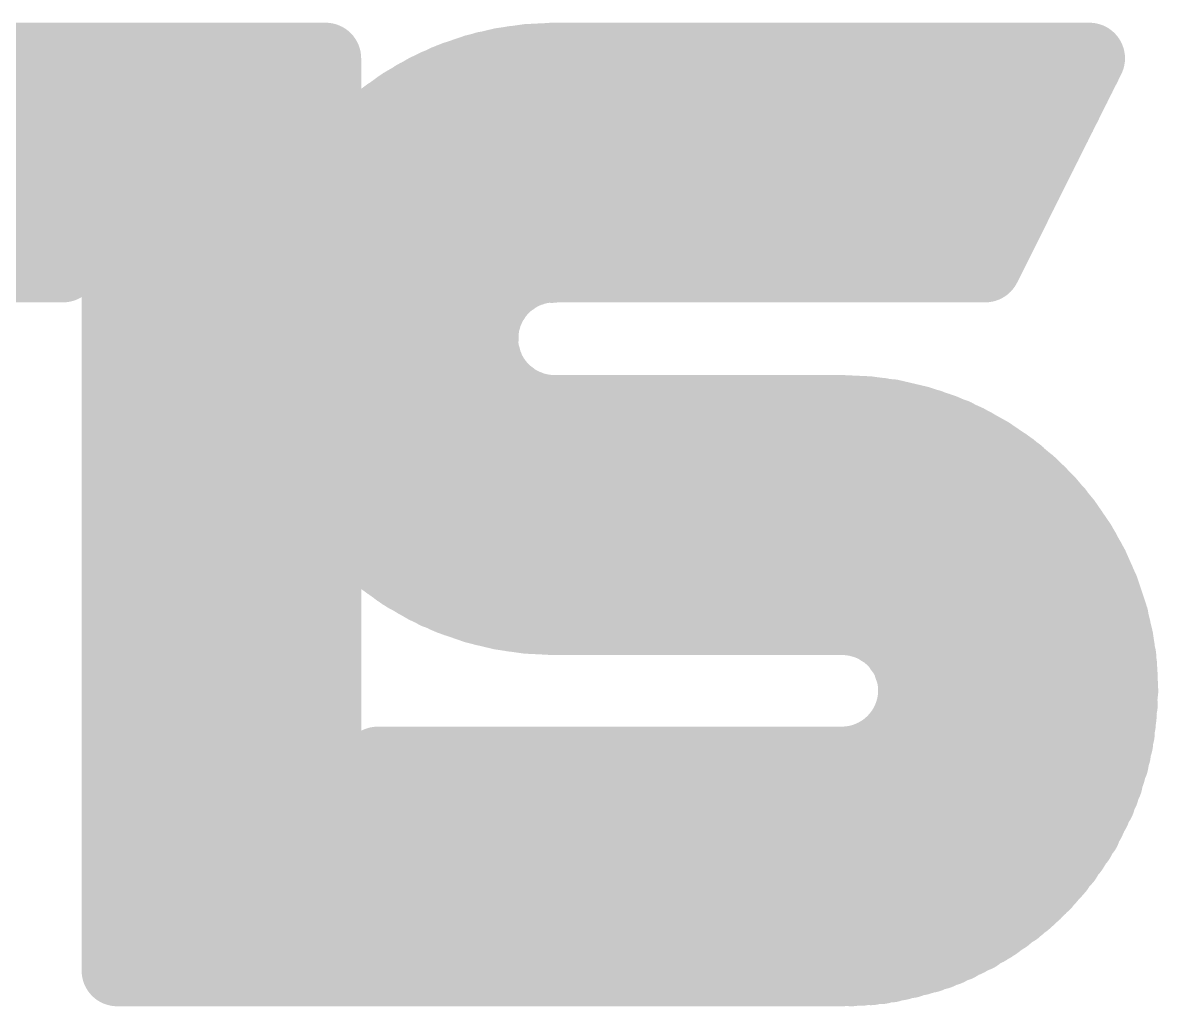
# Model space of a CAD drawing. Extents: x 100 to 144.1, y 92.5 to 144.1.
# Drawn here: x 131.387 to 132.982, y 129.191 to 130.573 of the extents above; entities that cross this region are included whole.
import ezdxf

# ---------------------------------------------------------------- set-up
doc = ezdxf.new("R2010")
doc.units = 0
doc.layers.get('0').update_dxf_attribs({"linetype": 'CONTINUOUS'})
doc.layers.add('SILK-TOP_PHO', color=5, linetype='CONTINUOUS')

# ---------------------------------------------------------------- blocks, each defined once
blk = doc.blocks.new('ROUND_1')
at = {"const_width": 0.050038}
blk.add_lwpolyline([(-0.025018, 0, 1), (0.025018, 0, 1)], format="xyb", close=True, dxfattribs=at)

msp = doc.modelspace()

# ---------------------------------------------------------------- linework, layer by layer
at = {"layer": 'SILK-TOP_PHO', "const_width": 0.100076}
for points in [[(130.544824, 130.52298), (131.812284, 130.52298)], [(131.342384, 130.52298), (131.342384, 130.230118)], [(131.355846, 130.52298), (131.355846, 130.230118)], [(131.369562, 130.52298), (131.369562, 130.230118)], [(131.383024, 130.52298), (131.383024, 130.230118)], [(131.39674, 130.52298), (131.39674, 130.230118)], [(131.410202, 130.52298), (131.410202, 130.230118)], [(131.423918, 130.52298), (131.423918, 130.230118)], [(131.43738, 130.52298), (131.43738, 130.230118)], [(131.451096, 130.52298), (131.451096, 130.245358)], [(131.464558, 130.52298), (131.464558, 130.272536)], [(131.478274, 130.52298), (131.478274, 130.299714)], [(131.491736, 130.52298), (131.491736, 130.326892)], [(131.505452, 130.52298), (131.505452, 130.353816)], [(131.518914, 130.52298), (131.518914, 130.380994)], [(131.532376, 130.52298), (131.532376, 129.241042)], [(131.546092, 130.52298), (131.546092, 129.241042)], [(131.559554, 130.52298), (131.559554, 129.241042)], [(131.57327, 130.52298), (131.57327, 129.241042)], [(131.586732, 130.52298), (131.586732, 129.241042)], [(131.600448, 130.52298), (131.600448, 129.241042)], [(131.61391, 130.52298), (131.61391, 129.241042)], [(131.627626, 130.52298), (131.627626, 129.241042)], [(131.641088, 130.52298), (131.641088, 129.241042)], [(131.654804, 130.52298), (131.654804, 129.241042)], [(131.668266, 130.52298), (131.668266, 129.241042)], [(131.681982, 130.52298), (131.681982, 129.241042)], [(131.695444, 130.52298), (131.695444, 129.241042)], [(131.70916, 130.52298), (131.70916, 129.241042)], [(131.722622, 130.52298), (131.722622, 129.241042)], [(131.736084, 130.52298), (131.736084, 129.241042)], [(131.7498, 130.52298), (131.7498, 129.241042)], [(131.763262, 130.52298), (131.763262, 129.241042)], [(131.776978, 130.52298), (131.776978, 129.241042)], [(131.79044, 130.52298), (131.79044, 129.241042)], [(131.804156, 130.52298), (131.804156, 129.241042)], [(131.812284, 130.52298), (131.812284, 130.356864)], [(132.10286, 130.521456), (132.10286, 130.225038)], [(132.116576, 130.522218), (132.116576, 130.228594)], [(132.130038, 130.52298), (132.130038, 130.229356)], [(132.133848, 130.52298), (132.88518, 130.52298)], [(132.1435, 130.52298), (132.1435, 130.230118)], [(132.157216, 130.52298), (132.157216, 130.230118)], [(132.170678, 130.52298), (132.170678, 130.230118)], [(132.184394, 130.52298), (132.184394, 130.230118)], [(132.197856, 130.52298), (132.197856, 130.230118)], [(132.211572, 130.52298), (132.211572, 130.230118)], [(132.225034, 130.52298), (132.225034, 130.230118)], [(132.23875, 130.52298), (132.23875, 130.230118)], [(132.252212, 130.52298), (132.252212, 130.230118)], [(132.265928, 130.52298), (132.265928, 130.230118)], [(132.27939, 130.52298), (132.27939, 130.230118)], [(132.293106, 130.52298), (132.293106, 130.230118)], [(132.306568, 130.52298), (132.306568, 130.230118)], [(132.32003, 130.52298), (132.32003, 130.230118)], [(132.333746, 130.52298), (132.333746, 130.230118)], [(132.347208, 130.52298), (132.347208, 130.230118)], [(132.360924, 130.52298), (132.360924, 130.230118)], [(132.374386, 130.52298), (132.374386, 130.230118)], [(132.388102, 130.52298), (132.388102, 130.230118)], [(132.401564, 130.52298), (132.401564, 130.230118)], [(132.41528, 130.52298), (132.41528, 130.230118)], [(132.428742, 130.52298), (132.428742, 130.230118)], [(132.442458, 130.52298), (132.442458, 130.230118)], [(132.45592, 130.52298), (132.45592, 130.230118)], [(132.469636, 130.52298), (132.469636, 130.230118)], [(132.483098, 130.52298), (132.483098, 130.230118)], [(132.496814, 130.52298), (132.496814, 130.230118)], [(132.510276, 130.52298), (132.510276, 130.230118)], [(132.523738, 130.52298), (132.523738, 130.230118)], [(132.537454, 130.52298), (132.537454, 130.230118)], [(132.550916, 130.52298), (132.550916, 130.230118)], [(132.564632, 130.52298), (132.564632, 130.230118)], [(132.578094, 130.52298), (132.578094, 130.230118)], [(132.59181, 130.52298), (132.59181, 130.230118)], [(132.605272, 130.52298), (132.605272, 130.230118)], [(132.618988, 130.52298), (132.618988, 130.230118)], [(132.63245, 130.52298), (132.63245, 130.230118)], [(132.646166, 130.52298), (132.646166, 130.230118)], [(132.659628, 130.52298), (132.659628, 130.230118)], [(132.673344, 130.52298), (132.673344, 130.230118)], [(132.686806, 130.52298), (132.686806, 130.230118)], [(132.700522, 130.52298), (132.700522, 130.230118)], [(132.713984, 130.52298), (132.713984, 130.230118)], [(132.727446, 130.52298), (132.727446, 130.230118)], [(132.88518, 130.52298), (132.738876, 130.230118)], [(132.741162, 130.52298), (132.741162, 130.235452)], [(132.754624, 130.52298), (132.754624, 130.26263)], [(132.76834, 130.52298), (132.76834, 130.289808)], [(132.781802, 130.52298), (132.781802, 130.316986)], [(132.795518, 130.52298), (132.795518, 130.344164)], [(132.80898, 130.52298), (132.80898, 130.371342)], [(132.822696, 130.52298), (132.822696, 130.39852)], [(132.836158, 130.52298), (132.836158, 130.425698)], [(132.849874, 130.52298), (132.849874, 130.452876)], [(132.863336, 130.52298), (132.863336, 130.480054)], [(132.877052, 130.52298), (132.877052, 130.506978)], [(130.538982, 130.510788), (131.812284, 130.510788)], [(132.021326, 130.506216), (132.021326, 129.751074)], [(132.035042, 130.510026), (132.035042, 130.150108)], [(132.036566, 130.510788), (132.879338, 130.510788)], [(132.048504, 130.513074), (132.048504, 130.183382)], [(132.06222, 130.516122), (132.06222, 130.200146)], [(132.075682, 130.518408), (132.075682, 130.211322)], [(132.089398, 130.519932), (132.089398, 130.219704)], [(130.532124, 130.497326), (131.812284, 130.497326)], [(131.980686, 130.491992), (131.980686, 129.765552)], [(131.994148, 130.497326), (131.994148, 129.760218)], [(131.994148, 130.497326), (132.87248, 130.497326)], [(132.007864, 130.501898), (132.007864, 129.755646)], [(130.525266, 130.48361), (131.812284, 130.48361)], [(131.953508, 130.479292), (131.953508, 129.778252)], [(131.962652, 130.48361), (132.865622, 130.48361)], [(131.96697, 130.485896), (131.96697, 129.771394)], [(130.518408, 130.470148), (131.812284, 130.470148)], [(131.92633, 130.46329), (131.92633, 129.793492)], [(131.936998, 130.470148), (132.858764, 130.470148)], [(131.939792, 130.471672), (131.939792, 129.785872)], [(130.504946, 130.44297), (131.812284, 130.44297)], [(130.511804, 130.456432), (131.812284, 130.456432)], [(131.896104, 130.44297), (132.845302, 130.44297)], [(131.899152, 130.445256), (131.899152, 129.812288)], [(131.912868, 130.454908), (131.912868, 129.802382)], [(131.9149, 130.456432), (132.85216, 130.456432)], [(130.498088, 130.429254), (131.812284, 130.429254)], [(131.878832, 130.429254), (132.838444, 130.429254)], [(131.88569, 130.434588), (131.88569, 129.822702)], [(130.49123, 130.415792), (131.812284, 130.415792)], [(131.858512, 130.410458), (131.858512, 129.846832)], [(131.863592, 130.415792), (132.831586, 130.415792)], [(131.871974, 130.423412), (131.871974, 129.834132)], [(130.484626, 130.40233), (131.812284, 130.40233)], [(131.844796, 130.396234), (131.844796, 129.860548)], [(131.85013, 130.40233), (132.824982, 130.40233)], [(130.477768, 130.388614), (131.812284, 130.388614)], [(131.519676, 130.382518), (131.443476, 130.230118)], [(131.519676, 130.382518), (131.519676, 129.241042)], [(131.831334, 130.380994), (131.831334, 129.876296)], [(131.837938, 130.388614), (132.818124, 130.388614)], [(130.47091, 130.375152), (131.812284, 130.375152)], [(131.817618, 130.363722), (131.817618, 129.893822)], [(131.826762, 130.375152), (132.811266, 130.375152)], [(130.457448, 130.347974), (131.502404, 130.347974)], [(130.464052, 130.361436), (131.509008, 130.361436)], [(131.519676, 130.361436), (132.804408, 130.361436)], [(131.519676, 130.347974), (132.797804, 130.347974)], [(130.45059, 130.334258), (131.495546, 130.334258)], [(131.519676, 130.334258), (132.790946, 130.334258)], [(130.443732, 130.320796), (131.488688, 130.320796)], [(131.519676, 130.320796), (132.784088, 130.320796)], [(130.437128, 130.30708), (131.48183, 130.30708)], [(131.519676, 130.30708), (132.777484, 130.30708)], [(129.44348, 130.293618), (131.475226, 130.293618)], [(131.519676, 130.293618), (132.770626, 130.293618)], [(129.421382, 130.26644), (131.46151, 130.26644)], [(129.43205, 130.279902), (131.468368, 130.279902)], [(131.519676, 130.279902), (132.763768, 130.279902)], [(131.519676, 130.26644), (132.75691, 130.26644)], [(129.41173, 130.252724), (131.454906, 130.252724)], [(131.519676, 130.252724), (132.750306, 130.252724)], [(129.401824, 130.239262), (131.448048, 130.239262)], [(131.519676, 130.239262), (132.743448, 130.239262)], [(131.142486, 130.230118), (131.443476, 130.230118)], [(131.519676, 130.2258), (132.104384, 130.2258)], [(132.133848, 130.230118), (132.738876, 130.230118)], [(131.519676, 130.212084), (132.076444, 130.212084)], [(131.519676, 130.198622), (132.060696, 130.198622)], [(131.519676, 130.184906), (132.050028, 130.184906)], [(131.519676, 130.171444), (132.042408, 130.171444)], [(131.519676, 130.157728), (132.037328, 130.157728)], [(131.519676, 130.144266), (132.03428, 130.144266)], [(131.519676, 130.13055), (132.033518, 130.13055)], [(131.519676, 130.117088), (132.033518, 130.117088)], [(132.035042, 130.107182), (132.035042, 129.747264)], [(131.519676, 130.103372), (132.036566, 130.103372)], [(131.519676, 130.08991), (132.040884, 130.08991)], [(131.519676, 130.076194), (132.047742, 130.076194)], [(131.519676, 130.062732), (132.057648, 130.062732)], [(132.048504, 130.073908), (132.048504, 129.744216)], [(131.519676, 130.049016), (132.072634, 130.049016)], [(132.06222, 130.057398), (132.06222, 129.741422)], [(132.075682, 130.046222), (132.075682, 129.739136)], [(131.519676, 130.035554), (132.096002, 130.035554)], [(132.089398, 130.03784), (132.089398, 129.737612)], [(132.10286, 130.032506), (132.10286, 129.736088)], [(132.116576, 130.028696), (132.116576, 129.735326)], [(132.130038, 130.027934), (132.130038, 129.734564)], [(132.133848, 130.027934), (132.538216, 130.027934)], [(132.1435, 130.027934), (132.1435, 129.734564)], [(132.157216, 130.027934), (132.157216, 129.734564)], [(132.170678, 130.027934), (132.170678, 129.734564)], [(132.184394, 130.027934), (132.184394, 129.734564)], [(132.197856, 130.027934), (132.197856, 129.734564)], [(132.211572, 130.027934), (132.211572, 129.734564)], [(132.225034, 130.027934), (132.225034, 129.734564)], [(132.23875, 130.027934), (132.23875, 129.734564)], [(132.252212, 130.027934), (132.252212, 129.734564)], [(132.265928, 130.027934), (132.265928, 129.734564)], [(132.27939, 130.027934), (132.27939, 129.734564)], [(132.293106, 130.027934), (132.293106, 129.734564)], [(132.306568, 130.027934), (132.306568, 129.734564)], [(132.32003, 130.027934), (132.32003, 129.734564)], [(132.333746, 130.027934), (132.333746, 129.734564)], [(132.347208, 130.027934), (132.347208, 129.734564)], [(132.360924, 130.027934), (132.360924, 129.734564)], [(132.374386, 130.027934), (132.374386, 129.734564)], [(132.388102, 130.027934), (132.388102, 129.734564)], [(132.401564, 130.027934), (132.401564, 129.734564)], [(132.41528, 130.027934), (132.41528, 129.734564)], [(132.428742, 130.027934), (132.428742, 129.734564)], [(132.442458, 130.027934), (132.442458, 129.734564)], [(132.45592, 130.027934), (132.45592, 129.734564)], [(132.469636, 130.027934), (132.469636, 129.734564)], [(132.483098, 130.027934), (132.483098, 129.734564)], [(132.496814, 130.027934), (132.496814, 129.734564)], [(132.510276, 130.027934), (132.510276, 129.734564)], [(132.523738, 130.027934), (132.523738, 129.734564)], [(132.537454, 130.027934), (132.537454, 129.734564)], [(132.550916, 130.027172), (132.550916, 129.733802)], [(131.519676, 130.022092), (132.606796, 130.022092)], [(132.564632, 130.02641), (132.564632, 129.730754)], [(132.578094, 130.025648), (132.578094, 129.726182)], [(132.59181, 130.024124), (132.59181, 129.718562)], [(132.605272, 130.022092), (132.605272, 129.70891)], [(132.618988, 130.019044), (132.618988, 129.692908)], [(132.63245, 130.015996), (132.63245, 129.667254)], [(132.646166, 130.012186), (132.646166, 129.256282)], [(131.519676, 130.008376), (132.66039, 130.008376)], [(132.659628, 130.008376), (132.659628, 129.259838)], [(132.673344, 130.003804), (132.673344, 129.26441)], [(132.686806, 129.99847), (132.686806, 129.269744)], [(131.519676, 129.994914), (132.696712, 129.994914)], [(131.519676, 129.981198), (132.72389, 129.981198)], [(132.700522, 129.992628), (132.700522, 129.27584)], [(132.713984, 129.98577), (132.713984, 129.282698)], [(131.519676, 129.967736), (132.747258, 129.967736)], [(132.727446, 129.978912), (132.727446, 129.289302)], [(132.741162, 129.970784), (132.741162, 129.297684)], [(131.519676, 129.95402), (132.767578, 129.95402)], [(132.754624, 129.962402), (132.754624, 129.306066)], [(132.76834, 129.953258), (132.76834, 129.315718)], [(131.519676, 129.940558), (132.785612, 129.940558)], [(132.781802, 129.942844), (132.781802, 129.325624)], [(132.795518, 129.931414), (132.795518, 129.3368)], [(131.519676, 129.926842), (132.801614, 129.926842)], [(132.80898, 129.919476), (132.80898, 129.348992)], [(131.519676, 129.91338), (132.815838, 129.91338)], [(131.519676, 129.899664), (132.828792, 129.899664)], [(131.812284, 129.901188), (131.812284, 129.386076)], [(132.822696, 129.90576), (132.822696, 129.362454)], [(131.519676, 129.886202), (131.812284, 129.886202)], [(131.823714, 129.886202), (132.84073, 129.886202)], [(132.836158, 129.890774), (132.836158, 129.377694)], [(131.519676, 129.872486), (131.812284, 129.872486)], [(131.835144, 129.872486), (132.851398, 129.872486)], [(132.849874, 129.87401), (132.849874, 129.394966)], [(131.519676, 129.859024), (131.812284, 129.859024)], [(131.847082, 129.859024), (132.86105, 129.859024)], [(132.863336, 129.855214), (132.863336, 129.413762)], [(131.519676, 129.845308), (131.812284, 129.845308)], [(131.860798, 129.845308), (132.870194, 129.845308)], [(131.519676, 129.831846), (131.812284, 129.831846)], [(131.875784, 129.831846), (132.878576, 129.831846)], [(132.877052, 129.83337), (132.877052, 129.435098)], [(131.519676, 129.818384), (131.812284, 129.818384)], [(131.519676, 129.804668), (131.812284, 129.804668)], [(131.891532, 129.818384), (132.885942, 129.818384)], [(131.910582, 129.804668), (132.8928, 129.804668)], [(131.519676, 129.791206), (131.812284, 129.791206)], [(131.931664, 129.791206), (132.898896, 129.791206)], [(131.519676, 129.77749), (131.812284, 129.77749)], [(131.956556, 129.77749), (132.904992, 129.77749)], [(131.519676, 129.764028), (131.812284, 129.764028)], [(131.98602, 129.764028), (132.90931, 129.764028)], [(131.519676, 129.750312), (131.812284, 129.750312)], [(132.025136, 129.750312), (132.913882, 129.750312)], [(131.519676, 129.73685), (131.812284, 129.73685)], [(132.096764, 129.73685), (132.918454, 129.73685)], [(132.133848, 129.734564), (132.538216, 129.734564)], [(131.519676, 129.723134), (131.812284, 129.723134)], [(131.519676, 129.709672), (131.812284, 129.709672)], [(132.585714, 129.723134), (132.921502, 129.723134)], [(132.60451, 129.709672), (132.92455, 129.709672)], [(131.519676, 129.695956), (131.812284, 129.695956)], [(132.617464, 129.695956), (132.926836, 129.695956)], [(131.519676, 129.682494), (131.812284, 129.682494)], [(132.626354, 129.682494), (132.929122, 129.682494)], [(131.519676, 129.668778), (131.812284, 129.668778)], [(132.63245, 129.668778), (132.929884, 129.668778)], [(131.519676, 129.655316), (131.812284, 129.655316)], [(132.63626, 129.655316), (132.931154, 129.655316)], [(131.519676, 129.6416), (131.812284, 129.6416)], [(131.519676, 129.628138), (131.812284, 129.628138)], [(132.638546, 129.6416), (132.931154, 129.6416)], [(132.638546, 129.628138), (132.931154, 129.628138)], [(131.519676, 129.614676), (131.812284, 129.614676)], [(132.637022, 129.614676), (132.931154, 129.614676)], [(131.519676, 129.60096), (131.812284, 129.60096)], [(132.63245, 129.600198), (132.63245, 129.252472)], [(132.633212, 129.60096), (132.929884, 129.60096)], [(131.519676, 129.587498), (131.812284, 129.587498)], [(132.627116, 129.587498), (132.92836, 129.587498)], [(131.519676, 129.573782), (131.812284, 129.573782)], [(132.618226, 129.573782), (132.926836, 129.573782)], [(132.618988, 129.574544), (132.618988, 129.249424)], [(131.519676, 129.56032), (131.812284, 129.56032)], [(132.59181, 129.54889), (132.59181, 129.24409)], [(132.605272, 129.559558), (132.605272, 129.246376)], [(132.606034, 129.56032), (132.92455, 129.56032)], [(131.519676, 129.546604), (131.812284, 129.546604)], [(131.519676, 129.533142), (131.812284, 129.533142)], [(131.886452, 129.533904), (131.812284, 129.386076)], [(131.88569, 129.533904), (131.88569, 129.241042)], [(131.88569, 129.533142), (132.918454, 129.533142)], [(131.886452, 129.533904), (132.538216, 129.533904)], [(131.899152, 129.533904), (131.899152, 129.241042)], [(131.912868, 129.533904), (131.912868, 129.241042)], [(131.92633, 129.533904), (131.92633, 129.241042)], [(131.939792, 129.533904), (131.939792, 129.241042)], [(131.953508, 129.533904), (131.953508, 129.241042)], [(131.96697, 129.533904), (131.96697, 129.241042)], [(131.980686, 129.533904), (131.980686, 129.241042)], [(131.994148, 129.533904), (131.994148, 129.241042)], [(132.007864, 129.533904), (132.007864, 129.241042)], [(132.021326, 129.533904), (132.021326, 129.241042)], [(132.035042, 129.533904), (132.035042, 129.241042)], [(132.048504, 129.533904), (132.048504, 129.241042)], [(132.06222, 129.533904), (132.06222, 129.241042)], [(132.075682, 129.533904), (132.075682, 129.241042)], [(132.089398, 129.533904), (132.089398, 129.241042)], [(132.10286, 129.533904), (132.10286, 129.241042)], [(132.116576, 129.533904), (132.116576, 129.241042)], [(132.130038, 129.533904), (132.130038, 129.241042)], [(132.1435, 129.533904), (132.1435, 129.241042)], [(132.157216, 129.533904), (132.157216, 129.241042)], [(132.170678, 129.533904), (132.170678, 129.241042)], [(132.184394, 129.533904), (132.184394, 129.241042)], [(132.197856, 129.533904), (132.197856, 129.241042)], [(132.211572, 129.533904), (132.211572, 129.241042)], [(132.225034, 129.533904), (132.225034, 129.241042)], [(132.23875, 129.533904), (132.23875, 129.241042)], [(132.252212, 129.533904), (132.252212, 129.241042)], [(132.265928, 129.533904), (132.265928, 129.241042)], [(132.27939, 129.533904), (132.27939, 129.241042)], [(132.293106, 129.533904), (132.293106, 129.241042)], [(132.306568, 129.533904), (132.306568, 129.241042)], [(132.32003, 129.533904), (132.32003, 129.241042)], [(132.333746, 129.533904), (132.333746, 129.241042)], [(132.347208, 129.533904), (132.347208, 129.241042)], [(132.360924, 129.533904), (132.360924, 129.241042)], [(132.374386, 129.533904), (132.374386, 129.241042)], [(132.388102, 129.533904), (132.388102, 129.241042)], [(132.401564, 129.533904), (132.401564, 129.241042)], [(132.41528, 129.533904), (132.41528, 129.241042)], [(132.428742, 129.533904), (132.428742, 129.241042)], [(132.442458, 129.533904), (132.442458, 129.241042)], [(132.45592, 129.533904), (132.45592, 129.241042)], [(132.469636, 129.533904), (132.469636, 129.241042)], [(132.483098, 129.533904), (132.483098, 129.241042)], [(132.496814, 129.533904), (132.496814, 129.241042)], [(132.510276, 129.533904), (132.510276, 129.241042)], [(132.523738, 129.533904), (132.523738, 129.241042)], [(132.537454, 129.533904), (132.537454, 129.241042)], [(132.550916, 129.534666), (132.550916, 129.241042)], [(132.564632, 129.536952), (132.564632, 129.241804)], [(132.578094, 129.542032), (132.578094, 129.242566)], [(132.587238, 129.546604), (132.921502, 129.546604)], [(131.519676, 129.519426), (131.812284, 129.519426)], [(131.878832, 129.519426), (132.913882, 129.519426)], [(131.519676, 129.505964), (131.812284, 129.505964)], [(131.871974, 129.505964), (131.871974, 129.241042)], [(131.871974, 129.505964), (132.910072, 129.505964)], [(131.519676, 129.492248), (131.812284, 129.492248)], [(131.865878, 129.492248), (132.904992, 129.492248)], [(131.519676, 129.478786), (131.812284, 129.478786)], [(131.858512, 129.478024), (131.858512, 129.241042)], [(131.859274, 129.478786), (132.899658, 129.478786)], [(131.519676, 129.46507), (131.812284, 129.46507)], [(131.852416, 129.46507), (132.8928, 129.46507)], [(131.519676, 129.451608), (131.812284, 129.451608)], [(131.519676, 129.437892), (131.812284, 129.437892)], [(131.8387, 129.437892), (132.879338, 129.437892)], [(131.844796, 129.450846), (131.844796, 129.241042)], [(131.845558, 129.451608), (132.885942, 129.451608)], [(131.519676, 129.42443), (131.812284, 129.42443)], [(131.831334, 129.423668), (131.831334, 129.241042)], [(131.832096, 129.42443), (132.870956, 129.42443)], [(131.519676, 129.410968), (131.812284, 129.410968)], [(131.825238, 129.410968), (132.861812, 129.410968)], [(131.519676, 129.397252), (132.85216, 129.397252)], [(131.817618, 129.39649), (131.817618, 129.241042)], [(131.519676, 129.38379), (132.841492, 129.38379)], [(131.519676, 129.370074), (132.8293, 129.370074)], [(131.519676, 129.356612), (132.8166, 129.356612)], [(131.519676, 129.342896), (132.802376, 129.342896)], [(131.519676, 129.329434), (132.786374, 129.329434)], [(131.519676, 129.315718), (132.76834, 129.315718)], [(131.519676, 129.302256), (132.748782, 129.302256)], [(131.519676, 129.28854), (132.725414, 129.28854)], [(131.519676, 129.275078), (132.698236, 129.275078)], [(131.519676, 129.261362), (132.662676, 129.261362)], [(131.519676, 129.2479), (132.610606, 129.2479)], [(131.519676, 129.241042), (132.538216, 129.241042)]]:
    msp.add_lwpolyline(points, dxfattribs=at)
for points in [[(132.133848, 130.52298, 0.2432259), (131.8124, 130.35678)], [(132.133848, 130.230118, 0.4142136), (132.032756, 130.129026)], [(132.032756, 130.129026, 0.4142136), (132.133848, 130.027934)], [(132.931916, 129.634234, 0.4142136), (132.538216, 130.027934)], [(131.811776, 129.901188, 0.243422), (132.133848, 129.734514)], [(132.638546, 129.634234, 0.4142136), (132.538216, 129.734564)], [(132.538216, 129.533904, 0.4083533), (132.638546, 129.634234)], [(132.538216, 129.241042, 0.4132691), (132.931154, 129.634234)]]:
    msp.add_lwpolyline(points, format="xyb", dxfattribs=at)

# ---------------------------------------------------------------- block references
at = {"layer": 'SILK-TOP_PHO'}
for p in [(131.342384, 130.52298), (131.355846, 130.52298), (131.369562, 130.52298), (131.383024, 130.52298), (131.39674, 130.52298), (131.410202, 130.52298), (131.423918, 130.52298), (131.43738, 130.52298), (131.451096, 130.52298), (131.464558, 130.52298), (131.478274, 130.52298), (131.491736, 130.52298), (131.505452, 130.52298), (131.518914, 130.52298), (131.532376, 130.52298), (131.546092, 130.52298), (131.559554, 130.52298), (131.57327, 130.52298), (131.586732, 130.52298), (131.600448, 130.52298), (131.61391, 130.52298), (131.627626, 130.52298), (131.641088, 130.52298), (131.654804, 130.52298), (131.668266, 130.52298), (131.681982, 130.52298), (131.695444, 130.52298), (131.70916, 130.52298), (131.722622, 130.52298), (131.736084, 130.52298), (131.7498, 130.52298), (131.763262, 130.52298), (131.776978, 130.52298), (131.79044, 130.52298), (131.804156, 130.52298), (131.812284, 130.52298), (131.812284, 130.52298), (132.10286, 130.521456), (132.116576, 130.522218), (132.130038, 130.52298), (132.133848, 130.52298), (132.133848, 130.52298), (132.1435, 130.52298), (132.157216, 130.52298), (132.170678, 130.52298), (132.184394, 130.52298), (132.197856, 130.52298), (132.211572, 130.52298), (132.225034, 130.52298), (132.23875, 130.52298), (132.252212, 130.52298), (132.265928, 130.52298), (132.27939, 130.52298), (132.293106, 130.52298), (132.306568, 130.52298), (132.32003, 130.52298), (132.333746, 130.52298), (132.347208, 130.52298), (132.360924, 130.52298), (132.374386, 130.52298), (132.388102, 130.52298), (132.401564, 130.52298), (132.41528, 130.52298), (132.428742, 130.52298), (132.442458, 130.52298), (132.45592, 130.52298), (132.469636, 130.52298), (132.483098, 130.52298), (132.496814, 130.52298), (132.510276, 130.52298), (132.523738, 130.52298), (132.537454, 130.52298), (132.550916, 130.52298), (132.564632, 130.52298), (132.578094, 130.52298), (132.59181, 130.52298), (132.605272, 130.52298), (132.618988, 130.52298), (132.63245, 130.52298), (132.646166, 130.52298), (132.659628, 130.52298), (132.673344, 130.52298), (132.686806, 130.52298), (132.700522, 130.52298), (132.713984, 130.52298), (132.727446, 130.52298), (132.741162, 130.52298), (132.754624, 130.52298), (132.76834, 130.52298), (132.781802, 130.52298), (132.795518, 130.52298), (132.80898, 130.52298), (132.822696, 130.52298), (132.836158, 130.52298), (132.849874, 130.52298), (132.863336, 130.52298), (132.877052, 130.52298), (132.88518, 130.52298), (132.88518, 130.52298), (131.812284, 130.510788), (132.021326, 130.506216), (132.035042, 130.510026), (132.036566, 130.510788), (132.048504, 130.513074), (132.06222, 130.516122), (132.075682, 130.518408), (132.089398, 130.519932), (132.877052, 130.506978), (132.879338, 130.510788), (131.812284, 130.497326), (131.980686, 130.491992), (131.994148, 130.497326), (131.994148, 130.497326), (132.007864, 130.501898), (132.87248, 130.497326), (131.812284, 130.48361), (131.953508, 130.479292), (131.962652, 130.48361), (131.96697, 130.485896), (132.863336, 130.480054), (132.865622, 130.48361), (131.812284, 130.470148), (131.92633, 130.46329), (131.936998, 130.470148), (131.939792, 130.471672), (132.858764, 130.470148), (131.812284, 130.456432), (131.812284, 130.44297), (131.896104, 130.44297), (131.899152, 130.445256), (131.912868, 130.454908), (131.9149, 130.456432), (132.845302, 130.44297), (132.849874, 130.452876), (132.85216, 130.456432), (131.812284, 130.429254), (131.878832, 130.429254), (131.88569, 130.434588), (132.836158, 130.425698), (132.838444, 130.429254), (131.812284, 130.415792), (131.858512, 130.410458), (131.863592, 130.415792), (131.871974, 130.423412), (132.831586, 130.415792), (131.812284, 130.40233), (131.844796, 130.396234), (131.85013, 130.40233), (132.822696, 130.39852), (132.824982, 130.40233), (131.518914, 130.380994), (131.519676, 130.382518), (131.519676, 130.382518), (131.812284, 130.388614), (131.831334, 130.380994), (131.837938, 130.388614), (132.818124, 130.388614), (131.812284, 130.375152), (131.817618, 130.363722), (131.826762, 130.375152), (132.80898, 130.371342), (132.811266, 130.375152), (131.502404, 130.347974), (131.505452, 130.353816), (131.509008, 130.361436), (131.519676, 130.361436), (131.519676, 130.347974), (131.812284, 130.356864), (131.812284, 130.356864), (131.8124, 130.35678), (132.797804, 130.347974), (132.804408, 130.361436), (131.495546, 130.334258), (131.519676, 130.334258), (132.790946, 130.334258), (132.795518, 130.344164), (131.488688, 130.320796), (131.491736, 130.326892), (131.519676, 130.320796), (132.781802, 130.316986), (132.784088, 130.320796), (131.478274, 130.299714), (131.48183, 130.30708), (131.519676, 130.30708), (132.777484, 130.30708), (131.475226, 130.293618), (131.519676, 130.293618), (132.76834, 130.289808), (132.770626, 130.293618), (131.46151, 130.26644), (131.464558, 130.272536), (131.468368, 130.279902), (131.519676, 130.279902), (131.519676, 130.26644), (132.75691, 130.26644), (132.763768, 130.279902), (131.454906, 130.252724), (131.519676, 130.252724), (132.750306, 130.252724), (132.754624, 130.26263), (131.448048, 130.239262), (131.451096, 130.245358), (131.519676, 130.239262), (132.741162, 130.235452), (132.743448, 130.239262), (131.342384, 130.230118), (131.355846, 130.230118), (131.369562, 130.230118), (131.383024, 130.230118), (131.39674, 130.230118), (131.410202, 130.230118), (131.423918, 130.230118), (131.43738, 130.230118), (131.443476, 130.230118), (131.443476, 130.230118), (131.519676, 130.2258), (132.089398, 130.219704), (132.10286, 130.225038), (132.104384, 130.2258), (132.116576, 130.228594), (132.130038, 130.229356), (132.133848, 130.230118), (132.133848, 130.230118), (132.1435, 130.230118), (132.157216, 130.230118), (132.170678, 130.230118), (132.184394, 130.230118), (132.197856, 130.230118), (132.211572, 130.230118), (132.225034, 130.230118), (132.23875, 130.230118), (132.252212, 130.230118), (132.265928, 130.230118), (132.27939, 130.230118), (132.293106, 130.230118), (132.306568, 130.230118), (132.32003, 130.230118), (132.333746, 130.230118), (132.347208, 130.230118), (132.360924, 130.230118), (132.374386, 130.230118), (132.388102, 130.230118), (132.401564, 130.230118), (132.41528, 130.230118), (132.428742, 130.230118), (132.442458, 130.230118), (132.45592, 130.230118), (132.469636, 130.230118), (132.483098, 130.230118), (132.496814, 130.230118), (132.510276, 130.230118), (132.523738, 130.230118), (132.537454, 130.230118), (132.550916, 130.230118), (132.564632, 130.230118), (132.578094, 130.230118), (132.59181, 130.230118), (132.605272, 130.230118), (132.618988, 130.230118), (132.63245, 130.230118), (132.646166, 130.230118), (132.659628, 130.230118), (132.673344, 130.230118), (132.686806, 130.230118), (132.700522, 130.230118), (132.713984, 130.230118), (132.727446, 130.230118), (132.738876, 130.230118), (132.738876, 130.230118), (131.519676, 130.212084), (132.075682, 130.211322), (132.076444, 130.212084), (131.519676, 130.198622), (132.060696, 130.198622), (132.06222, 130.200146), (131.519676, 130.184906), (131.519676, 130.171444), (132.042408, 130.171444), (132.048504, 130.183382), (132.050028, 130.184906), (131.519676, 130.157728), (132.037328, 130.157728), (131.519676, 130.144266), (132.03428, 130.144266), (132.035042, 130.150108), (131.519676, 130.13055), (132.032756, 130.129026), (132.032756, 130.129026), (132.032756, 130.129026), (132.033518, 130.13055), (131.519676, 130.117088), (132.033518, 130.117088), (132.035042, 130.107182), (131.519676, 130.103372), (132.036566, 130.103372), (131.519676, 130.08991), (131.519676, 130.076194), (132.040884, 130.08991), (132.047742, 130.076194), (131.519676, 130.062732), (132.048504, 130.073908), (132.057648, 130.062732), (131.519676, 130.049016), (132.06222, 130.057398), (132.072634, 130.049016), (132.075682, 130.046222), (131.519676, 130.035554), (132.089398, 130.03784), (132.096002, 130.035554), (132.10286, 130.032506), (132.116576, 130.028696), (132.130038, 130.027934), (132.133848, 130.027934), (132.133848, 130.027934), (132.133848, 130.027934), (132.1435, 130.027934), (132.157216, 130.027934), (132.170678, 130.027934), (132.184394, 130.027934), (132.197856, 130.027934), (132.211572, 130.027934), (132.225034, 130.027934), (132.23875, 130.027934), (132.252212, 130.027934), (132.265928, 130.027934), (132.27939, 130.027934), (132.293106, 130.027934), (132.306568, 130.027934), (132.32003, 130.027934), (132.333746, 130.027934), (132.347208, 130.027934), (132.360924, 130.027934), (132.374386, 130.027934), (132.388102, 130.027934), (132.401564, 130.027934), (132.41528, 130.027934), (132.428742, 130.027934), (132.442458, 130.027934), (132.45592, 130.027934), (132.469636, 130.027934), (132.483098, 130.027934), (132.496814, 130.027934), (132.510276, 130.027934), (132.523738, 130.027934), (132.537454, 130.027934), (132.538216, 130.027934), (132.538216, 130.027934), (132.538216, 130.027934), (132.550916, 130.027172), (131.519676, 130.022092), (132.564632, 130.02641), (132.578094, 130.025648), (132.59181, 130.024124), (132.605272, 130.022092), (132.606796, 130.022092), (132.618988, 130.019044), (132.63245, 130.015996), (132.646166, 130.012186), (131.519676, 130.008376), (132.659628, 130.008376), (132.66039, 130.008376), (132.673344, 130.003804), (132.686806, 129.99847), (131.519676, 129.994914), (131.519676, 129.981198), (132.696712, 129.994914), (132.700522, 129.992628), (132.713984, 129.98577), (132.72389, 129.981198), (131.519676, 129.967736), (132.727446, 129.978912), (132.741162, 129.970784), (132.747258, 129.967736), (131.519676, 129.95402), (132.754624, 129.962402), (132.767578, 129.95402), (132.76834, 129.953258), (131.519676, 129.940558), (132.781802, 129.942844), (132.785612, 129.940558), (132.795518, 129.931414), (131.519676, 129.926842), (132.801614, 129.926842), (132.80898, 129.919476), (131.519676, 129.91338), (131.519676, 129.899664), (131.811776, 129.901188), (131.812284, 129.901188), (132.815838, 129.91338), (132.822696, 129.90576), (132.828792, 129.899664), (131.519676, 129.886202), (131.812284, 129.886202), (131.817618, 129.893822), (131.823714, 129.886202), (132.836158, 129.890774), (132.84073, 129.886202), (131.519676, 129.872486), (131.812284, 129.872486), (131.831334, 129.876296), (131.835144, 129.872486), (132.849874, 129.87401), (132.851398, 129.872486), (131.519676, 129.859024), (131.812284, 129.859024), (131.844796, 129.860548), (131.847082, 129.859024), (132.86105, 129.859024), (132.863336, 129.855214), (131.519676, 129.845308), (131.812284, 129.845308), (131.858512, 129.846832), (131.860798, 129.845308), (132.870194, 129.845308), (131.519676, 129.831846), (131.812284, 129.831846), (131.871974, 129.834132), (131.875784, 129.831846), (131.88569, 129.822702), (132.877052, 129.83337), (132.878576, 129.831846), (131.519676, 129.818384), (131.519676, 129.804668), (131.812284, 129.818384), (131.812284, 129.804668), (131.891532, 129.818384), (131.899152, 129.812288), (131.910582, 129.804668), (132.885942, 129.818384), (132.8928, 129.804668), (131.519676, 129.791206), (131.812284, 129.791206), (131.912868, 129.802382), (131.92633, 129.793492), (131.931664, 129.791206), (132.898896, 129.791206), (131.519676, 129.77749), (131.812284, 129.77749), (131.939792, 129.785872), (131.953508, 129.778252), (131.956556, 129.77749), (132.904992, 129.77749), (131.519676, 129.764028), (131.812284, 129.764028), (131.96697, 129.771394), (131.980686, 129.765552), (131.98602, 129.764028), (131.994148, 129.760218), (132.90931, 129.764028), (131.519676, 129.750312), (131.812284, 129.750312), (132.007864, 129.755646), (132.021326, 129.751074), (132.025136, 129.750312), (132.035042, 129.747264), (132.048504, 129.744216), (132.06222, 129.741422), (132.913882, 129.750312), (131.519676, 129.73685), (131.812284, 129.73685), (132.075682, 129.739136), (132.089398, 129.737612), (132.096764, 129.73685), (132.10286, 129.736088), (132.116576, 129.735326), (132.130038, 129.734564), (132.133848, 129.734564), (132.133848, 129.734564), (132.133848, 129.734514), (132.1435, 129.734564), (132.157216, 129.734564), (132.170678, 129.734564), (132.184394, 129.734564), (132.197856, 129.734564), (132.211572, 129.734564), (132.225034, 129.734564), (132.23875, 129.734564), (132.252212, 129.734564), (132.265928, 129.734564), (132.27939, 129.734564), (132.293106, 129.734564), (132.306568, 129.734564), (132.32003, 129.734564), (132.333746, 129.734564), (132.347208, 129.734564), (132.360924, 129.734564), (132.374386, 129.734564), (132.388102, 129.734564), (132.401564, 129.734564), (132.41528, 129.734564), (132.428742, 129.734564), (132.442458, 129.734564), (132.45592, 129.734564), (132.469636, 129.734564), (132.483098, 129.734564), (132.496814, 129.734564), (132.510276, 129.734564), (132.523738, 129.734564), (132.537454, 129.734564), (132.538216, 129.734564), (132.538216, 129.734564), (132.538216, 129.734564), (132.550916, 129.733802), (132.564632, 129.730754), (132.578094, 129.726182), (132.918454, 129.73685), (131.519676, 129.723134), (131.519676, 129.709672), (131.812284, 129.723134), (131.812284, 129.709672), (132.585714, 129.723134), (132.59181, 129.718562), (132.60451, 129.709672), (132.605272, 129.70891), (132.921502, 129.723134), (132.92455, 129.709672), (131.519676, 129.695956), (131.812284, 129.695956), (132.617464, 129.695956), (132.618988, 129.692908), (132.926836, 129.695956), (131.519676, 129.682494), (131.812284, 129.682494), (132.626354, 129.682494), (132.929122, 129.682494), (131.519676, 129.668778), (131.812284, 129.668778), (132.63245, 129.668778), (132.63245, 129.667254), (132.929884, 129.668778), (131.519676, 129.655316), (131.812284, 129.655316), (132.63626, 129.655316), (132.931154, 129.655316), (131.519676, 129.6416), (131.519676, 129.628138), (131.812284, 129.6416), (131.812284, 129.628138), (132.638546, 129.6416), (132.638546, 129.634234), (132.638546, 129.634234), (132.638546, 129.634234), (132.638546, 129.628138), (132.931154, 129.6416), (132.931154, 129.634234), (132.931154, 129.634234), (132.931154, 129.628138), (132.931916, 129.634234), (131.519676, 129.614676), (131.812284, 129.614676), (132.637022, 129.614676), (132.931154, 129.614676), (131.519676, 129.60096), (131.812284, 129.60096), (132.63245, 129.600198), (132.633212, 129.60096), (132.929884, 129.60096), (131.519676, 129.587498), (131.812284, 129.587498), (132.627116, 129.587498), (132.92836, 129.587498), (131.519676, 129.573782), (131.812284, 129.573782), (132.618226, 129.573782), (132.618988, 129.574544), (132.926836, 129.573782), (131.519676, 129.56032), (131.812284, 129.56032), (132.59181, 129.54889), (132.605272, 129.559558), (132.606034, 129.56032), (132.92455, 129.56032), (131.519676, 129.546604), (131.519676, 129.533142), (131.812284, 129.546604), (131.812284, 129.533142), (131.88569, 129.533904), (131.88569, 129.533142), (131.886452, 129.533904), (131.886452, 129.533904), (131.899152, 129.533904), (131.912868, 129.533904), (131.92633, 129.533904), (131.939792, 129.533904), (131.953508, 129.533904), (131.96697, 129.533904), (131.980686, 129.533904), (131.994148, 129.533904), (132.007864, 129.533904), (132.021326, 129.533904), (132.035042, 129.533904), (132.048504, 129.533904), (132.06222, 129.533904), (132.075682, 129.533904), (132.089398, 129.533904), (132.10286, 129.533904), (132.116576, 129.533904), (132.130038, 129.533904), (132.1435, 129.533904), (132.157216, 129.533904), (132.170678, 129.533904), (132.184394, 129.533904), (132.197856, 129.533904), (132.211572, 129.533904), (132.225034, 129.533904), (132.23875, 129.533904), (132.252212, 129.533904), (132.265928, 129.533904), (132.27939, 129.533904), (132.293106, 129.533904), (132.306568, 129.533904), (132.32003, 129.533904), (132.333746, 129.533904), (132.347208, 129.533904), (132.360924, 129.533904), (132.374386, 129.533904), (132.388102, 129.533904), (132.401564, 129.533904), (132.41528, 129.533904), (132.428742, 129.533904), (132.442458, 129.533904), (132.45592, 129.533904), (132.469636, 129.533904), (132.483098, 129.533904), (132.496814, 129.533904), (132.510276, 129.533904), (132.523738, 129.533904), (132.537454, 129.533904), (132.538216, 129.533904), (132.538216, 129.533904), (132.550916, 129.534666), (132.564632, 129.536952), (132.578094, 129.542032), (132.587238, 129.546604), (132.918454, 129.533142), (132.921502, 129.546604), (131.519676, 129.519426), (131.812284, 129.519426), (131.878832, 129.519426), (132.913882, 129.519426), (131.519676, 129.505964), (131.812284, 129.505964), (131.871974, 129.505964), (131.871974, 129.505964), (132.910072, 129.505964), (131.519676, 129.492248), (131.812284, 129.492248), (131.865878, 129.492248), (132.904992, 129.492248), (131.519676, 129.478786), (131.812284, 129.478786), (131.858512, 129.478024), (131.859274, 129.478786), (132.899658, 129.478786), (131.519676, 129.46507), (131.812284, 129.46507), (131.852416, 129.46507), (132.8928, 129.46507), (131.519676, 129.451608), (131.519676, 129.437892), (131.812284, 129.451608), (131.812284, 129.437892), (131.8387, 129.437892), (131.844796, 129.450846), (131.845558, 129.451608), (132.879338, 129.437892), (132.885942, 129.451608), (131.519676, 129.42443), (131.812284, 129.42443), (131.831334, 129.423668), (131.832096, 129.42443), (132.870956, 129.42443), (132.877052, 129.435098), (131.519676, 129.410968), (131.812284, 129.410968), (131.825238, 129.410968), (132.861812, 129.410968), (132.863336, 129.413762), (131.519676, 129.397252), (131.817618, 129.39649), (132.849874, 129.394966), (132.85216, 129.397252), (131.519676, 129.38379), (131.812284, 129.386076), (131.812284, 129.386076), (132.836158, 129.377694), (132.841492, 129.38379), (131.519676, 129.370074), (132.822696, 129.362454), (132.8293, 129.370074), (131.519676, 129.356612), (131.519676, 129.342896), (132.802376, 129.342896), (132.80898, 129.348992), (132.8166, 129.356612), (131.519676, 129.329434), (132.781802, 129.325624), (132.786374, 129.329434), (132.795518, 129.3368), (131.519676, 129.315718), (132.76834, 129.315718), (132.76834, 129.315718), (131.519676, 129.302256), (132.741162, 129.297684), (132.748782, 129.302256), (132.754624, 129.306066), (131.519676, 129.28854), (132.713984, 129.282698), (132.725414, 129.28854), (132.727446, 129.289302), (131.519676, 129.275078), (131.519676, 129.261362), (132.662676, 129.261362), (132.673344, 129.26441), (132.686806, 129.269744), (132.698236, 129.275078), (132.700522, 129.27584), (131.519676, 129.2479), (132.605272, 129.246376), (132.610606, 129.2479), (132.618988, 129.249424), (132.63245, 129.252472), (132.646166, 129.256282), (132.659628, 129.259838), (131.519676, 129.241042), (131.532376, 129.241042), (131.546092, 129.241042), (131.559554, 129.241042), (131.57327, 129.241042), (131.586732, 129.241042), (131.600448, 129.241042), (131.61391, 129.241042), (131.627626, 129.241042), (131.641088, 129.241042), (131.654804, 129.241042), (131.668266, 129.241042), (131.681982, 129.241042), (131.695444, 129.241042), (131.70916, 129.241042), (131.722622, 129.241042), (131.736084, 129.241042), (131.7498, 129.241042), (131.763262, 129.241042), (131.776978, 129.241042), (131.79044, 129.241042), (131.804156, 129.241042), (131.817618, 129.241042), (131.831334, 129.241042), (131.844796, 129.241042), (131.858512, 129.241042), (131.871974, 129.241042), (131.88569, 129.241042), (131.899152, 129.241042), (131.912868, 129.241042), (131.92633, 129.241042), (131.939792, 129.241042), (131.953508, 129.241042), (131.96697, 129.241042), (131.980686, 129.241042), (131.994148, 129.241042), (132.007864, 129.241042), (132.021326, 129.241042), (132.035042, 129.241042), (132.048504, 129.241042), (132.06222, 129.241042), (132.075682, 129.241042), (132.089398, 129.241042), (132.10286, 129.241042), (132.116576, 129.241042), (132.130038, 129.241042), (132.1435, 129.241042), (132.157216, 129.241042), (132.170678, 129.241042), (132.184394, 129.241042), (132.197856, 129.241042), (132.211572, 129.241042), (132.225034, 129.241042), (132.23875, 129.241042), (132.252212, 129.241042), (132.265928, 129.241042), (132.27939, 129.241042), (132.293106, 129.241042), (132.306568, 129.241042), (132.32003, 129.241042), (132.333746, 129.241042), (132.347208, 129.241042), (132.360924, 129.241042), (132.374386, 129.241042), (132.388102, 129.241042), (132.401564, 129.241042), (132.41528, 129.241042), (132.428742, 129.241042), (132.442458, 129.241042), (132.45592, 129.241042), (132.469636, 129.241042), (132.483098, 129.241042), (132.496814, 129.241042), (132.510276, 129.241042), (132.523738, 129.241042), (132.537454, 129.241042), (132.538216, 129.241042), (132.538216, 129.241042), (132.550916, 129.241042), (132.564632, 129.241804), (132.578094, 129.242566), (132.59181, 129.24409)]:
    msp.add_blockref('ROUND_1', p, dxfattribs=at)

doc.saveas('drawing.dxf')
